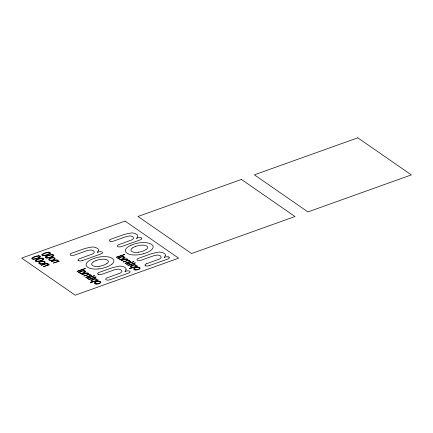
<?xml version="1.0" encoding="UTF-8"?>
<svg xmlns="http://www.w3.org/2000/svg" width="433" height="433" viewBox="0 0 433 433"><rect width="100%" height="100%" fill="white"/><g stroke="black" fill="none" stroke-linecap="round" stroke-linejoin="round"><path stroke-width="0.65" d="M93.56 275.821L94.654 275.745L93.571 275.913M132.839 261.77L133.932 261.689L132.844 261.841M36.074 260.606L38.164 259.34A9.661 4.054 -9.4 0 1 38.905 259.075L41.996 258.49M46.071 257.034L48.16 255.762A9.661 4.054 -9.4 0 1 48.902 255.497L51.987 254.913A1.721 0.72 -9.4 0 1 52.658 255.042L53.01 255.286A1.705 0.714 -9.4 0 1 53.043 255.643L50.942 256.91A9.661 4.054 -9.4 0 1 50.201 257.18L47.121 257.759A1.705 0.714 -9.4 0 1 46.455 257.635L46.315 257.565A2.181 0.915 -9.4 0 1 46.142 257.435L46.104 257.391M84.078 270.403C81.631 270.782 87.531 270.549 85.166 272.395C83.58 273.299 80.386 274.479 79.239 272.633A2.712 1.137 -9.4 0 1 79.64 272.032L78.422 272.314M98.161 280.124L90.253 282.83M123.34 256.368C120.926 256.693 126.788 256.509 124.444 258.344C122.864 259.243 119.66 260.428 118.518 258.577A2.712 1.137 -9.4 0 1 118.918 257.981L117.684 258.247M137.418 266.095L129.516 268.763M41.4 265.148L44.837 263.876A2.966 1.245 -9.4 0 1 46.688 263.453A1.672 0.704 -9.4 0 1 47.37 263.518L48.074 263.8M51.397 261.57L54.829 260.298M43.473 266.576L46.872 265.321A2.041 0.855 -9.4 0 0 47.327 264.06M49.135 264.834L43.495 266.723M53.465 262.999L56.869 261.743A2.041 0.855 -9.4 0 0 57.324 260.482M59.121 261.267L53.475 263.129M77.112 271.28L85.328 268.492M78.389 272.162L84.067 270.284M85.328 268.628L77.134 271.421M81.837 274.554L85.149 273.331A3.091 1.294 -9.4 0 1 87.017 272.898A1.667 0.698 -9.4 0 1 87.785 272.969L88.386 273.223M83.856 275.951L87.13 274.739A1.997 0.839 -9.4 0 0 87.683 273.472M85.821 277.315L89.128 276.092M87.06 278.17L92.841 276.254M91.471 275.577L85.858 277.461M92.841 276.389L87.065 278.3M90.226 282.689L93.328 281.542L91.607 281.423L90.838 280.768L91.341 279.945L92.814 279.209L95.964 278.814L97.187 279.399L96.868 280.275L98.145 280.01M95.98 277.055L94.583 277.585L95 277.878M116.39 257.224L124.607 254.436M117.668 258.111L123.351 256.228M124.607 254.572L116.396 257.354M121.116 260.498L124.428 259.275A3.091 1.294 -9.4 0 1 126.295 258.842A1.667 0.698 -9.4 0 1 127.064 258.918L127.665 259.172M123.134 261.895L126.409 260.688M125.099 263.259L128.412 262.035A1.949 0.817 -9.4 0 0 128.953 260.796M126.339 264.114L132.119 262.198M130.75 261.527L125.126 263.399M132.119 262.333L126.344 264.244M129.505 268.633L132.606 267.486L130.945 267.388L130.117 266.717L130.62 265.889L132.092 265.153L135.242 264.758L136.465 265.342L136.146 266.219L137.423 265.954M135.258 262.999L133.862 263.535L134.284 263.821M94.995 278.029L94.41 278.116M134.279 263.973L133.245 263.757L129.499 265.093A1.84 0.774 -9.4 0 1 128.504 265.353A1.028 0.433 -9.4 0 1 127.924 265.299L127.497 264.931L128 264.736M93.046 277.028L93.642 276.936M132.325 262.972L133.521 263.296L135.258 262.863M42.84 260.038L39.69 261.278L36.854 261.689A2.576 1.083 -9.4 0 1 35.354 260.628M130.95 245.289L132.152 244.786A17.412 7.301 -9.4 0 1 133.9 244.163L135.237 243.752A13.872 5.818 -9.4 0 1 140.195 242.756A13.499 5.661 -9.4 0 1 151.112 244.093L151.339 244.234A15.945 6.69 -9.4 0 1 151.967 244.688L152.145 244.845A13.374 5.607 -9.4 0 1 151.296 250.063A14.208 5.959 -9.4 0 1 150.76 250.453A13.872 5.818 -9.4 0 1 147.545 252.277L145.921 252.942A17.482 7.334 -9.4 0 1 144.595 253.408L143.263 253.814M146.37 263.827L159.458 259.026A5.575 2.338 -9.4 0 0 160.762 258.063L160.968 257.803A5.266 2.208 -9.4 0 0 161.222 257.029L160.199 255.719L158.077 255.069A3.329 1.396 -9.4 0 0 157.157 255.069L153.401 255.871L141.18 260.228A2.971 1.245 -9.4 0 1 137.607 260.298L137.548 260.244A3.713 1.559 -9.4 0 1 137.256 260.038L137.201 259.984A2.879 1.207 -9.4 0 1 137.174 259.188A3.053 1.277 -9.4 0 1 138.436 258.333L152.346 253.408L158.803 252.103A5.786 2.425 -9.4 0 1 160.069 252.087L162.343 252.477L164.269 253.419A9.347 3.919 -9.4 0 1 165.325 255.346M48.003 264.915L49.124 264.704M136.557 238.318L137.602 237.95A2.971 1.245 -9.4 0 1 141.169 237.879M87.509 274.966L83.899 276.102M126.788 260.91L123.161 262.041M129.191 264.844L132.899 263.518L132.325 263.118M90.221 279.15L93.961 277.807L94.383 278.1M82.21 260.644L101.057 253.9A3.053 1.277 -9.4 0 0 102.329 253.045A2.879 1.207 -9.4 0 0 102.302 252.244L102.242 252.19A3.713 1.559 -9.4 0 0 101.95 251.99L101.863 251.946A2.971 1.245 -9.4 0 0 98.323 252.006L97.279 252.369A12.319 5.169 -9.4 0 0 98.383 250.274M125.943 271.134L124.899 271.502A12.319 5.169 -9.4 0 0 126.008 269.402M149.109 265.721L167.961 258.977A3.053 1.277 -9.4 0 0 169.233 258.122A2.879 1.207 -9.4 0 0 169.206 257.321L169.146 257.267A3.713 1.559 -9.4 0 0 168.854 257.067L168.767 257.023M89.263 279.047L89.501 279.02A1.521 0.639 -9.4 0 0 89.907 278.895L93.62 277.569L93.046 277.174M46.845 258.111L49.681 257.7L52.837 256.46A3.648 1.532 -9.4 0 0 53.811 255.632A2.593 1.088 -9.4 0 0 52.247 254.582M48.577 252.547L45.487 253.137A9.661 4.054 -9.4 0 0 44.745 253.402L42.656 254.669A1.721 0.72 -9.4 0 0 42.688 255.026L42.732 255.069A2.181 0.915 -9.4 0 0 42.899 255.199L43.046 255.27A1.705 0.714 -9.4 0 0 43.706 255.394L46.786 254.815A9.661 4.054 -9.4 0 0 47.527 254.55L49.627 253.278A1.705 0.714 -9.4 0 0 49.595 252.921L49.243 252.677M88.722 278.792L88.218 278.987L88.662 279.345A1.028 0.433 -9.4 0 0 89.225 279.382M81.875 274.701L85.458 273.58A2.268 0.953 -9.4 0 1 86.833 273.266A1.277 0.536 -9.4 0 1 87.526 273.347L87.747 273.44M89.739 274.82L89.523 274.733A1.218 0.509 -9.4 0 0 88.846 274.663A2.268 0.953 -9.4 0 0 87.52 274.971M42.661 258.62L43.013 258.864A1.705 0.714 -9.4 0 1 43.046 259.221L40.946 260.487A9.661 4.054 -9.4 0 1 40.204 260.753L37.124 261.337A1.705 0.714 -9.4 0 1 36.459 261.207L36.318 261.137A2.181 0.915 -9.4 0 1 36.15 261.012L36.107 260.964M127.026 259.389L126.804 259.291A1.277 0.536 -9.4 0 0 126.111 259.221A2.268 0.953 -9.4 0 0 124.747 259.535L121.132 260.634M51.419 261.711L55.143 260.547A2.143 0.898 -9.4 0 1 56.501 260.244A1.326 0.557 -9.4 0 1 57.194 260.341L57.421 260.433M141.147 237.89L141.228 237.934A3.713 1.559 -9.4 0 1 141.521 238.139L141.575 238.193A2.879 1.207 -9.4 0 1 141.607 238.994A3.053 1.277 -9.4 0 1 140.341 239.85L121.489 246.594A2.971 1.245 -9.4 0 1 117.917 246.658L117.857 246.604A3.713 1.559 -9.4 0 1 117.565 246.404L117.511 246.35A2.879 1.207 -9.4 0 1 117.484 245.549A3.053 1.277 -9.4 0 1 118.745 244.694L131.838 239.893A5.575 2.338 -9.4 0 0 133.142 238.929L133.348 238.67A5.266 2.208 -9.4 0 0 133.602 237.901L132.579 236.586L130.457 235.936A3.329 1.396 -9.4 0 0 129.537 235.942L125.781 236.737L113.554 241.1A2.971 1.245 -9.4 0 1 109.987 241.165M110.009 241.154L109.928 241.111A3.713 1.559 -9.4 0 1 109.636 240.91L109.576 240.856A2.879 1.207 -9.4 0 1 109.549 240.055A3.053 1.277 -9.4 0 1 110.816 239.2L124.726 234.275L131.183 232.97A5.786 2.425 -9.4 0 1 132.449 232.959L134.723 233.349L136.649 234.285A9.347 3.919 -9.4 0 1 137.705 236.212A12.319 5.169 -9.4 0 1 136.584 238.318M145.564 265.781L145.477 265.738A3.713 1.559 -9.4 0 1 145.19 265.532L145.131 265.478A2.879 1.207 -9.4 0 1 145.104 264.682A3.053 1.277 -9.4 0 1 146.37 263.827M78.665 260.704L78.579 260.661A3.713 1.559 -9.4 0 1 78.286 260.46L78.232 260.406A2.879 1.207 -9.4 0 1 78.205 259.605A3.053 1.277 -9.4 0 1 79.466 258.75L92.559 253.949A5.575 2.338 -9.4 0 0 93.864 252.986L94.064 252.726A5.266 2.208 -9.4 0 0 94.324 251.952L93.301 250.642L91.179 249.993A3.329 1.396 -9.4 0 0 90.259 249.993L86.503 250.794L74.276 255.151A2.971 1.245 -9.4 0 1 70.709 255.221L70.644 255.167A3.713 1.559 -9.4 0 1 70.357 254.967L70.298 254.913A2.879 1.207 -9.4 0 1 70.27 254.111A3.053 1.277 -9.4 0 1 71.537 253.256L85.447 248.331L91.899 247.026A5.786 2.425 -9.4 0 1 93.171 247.016L95.444 247.4L97.371 248.342A9.347 3.919 -9.4 0 1 98.426 250.269M98.356 274.343L98.269 274.3A3.713 1.559 -9.4 0 1 97.977 274.094L97.923 274.04M129.018 260.769L128.801 260.677A1.218 0.509 -9.4 0 0 128.13 260.612A2.268 0.953 -9.4 0 0 126.799 260.92M91.471 275.442L90.313 275.664L90.654 275.069L90.351 274.587L88.256 274.414A2.668 1.12 -9.4 0 0 88.316 273.25M41.438 265.294L45.146 264.125A2.143 0.898 -9.4 0 1 46.504 263.821M47.424 264.011L47.197 263.913A1.326 0.557 -9.4 0 0 46.504 263.832M95.98 276.914L94.237 277.347L93.669 276.952M59.121 261.131L58 261.343A2.717 1.142 -9.4 0 0 58.049 260.233L57.367 259.941A1.672 0.704 -9.4 0 0 56.68 259.897A2.966 1.245 -9.4 0 0 54.85 260.309M130.75 261.386L129.591 261.613L129.932 261.018L129.629 260.531L127.535 260.363A2.668 1.12 -9.4 0 0 127.6 259.194M48.052 263.805A2.717 1.142 -9.4 0 1 47.987 264.915M35.3 260.628A3.691 1.548 -9.4 0 1 36.291 259.795M36.312 259.8A7.339 3.08 -9.4 0 1 40.513 258.317A3.648 1.532 -9.4 0 1 42.272 258.133M42.255 258.16A2.593 1.088 -9.4 0 1 43.765 259.21M43.814 259.205A3.648 1.532 -9.4 0 1 42.829 260.033M36.172 261.007A1.705 0.714 -9.4 0 1 36.139 260.655M42.066 258.533A1.705 0.714 -9.4 0 1 42.726 258.663M31.939 258.263A2.576 1.083 -9.4 0 0 33.449 259.313L36.275 258.912L39.425 257.673A3.648 1.532 -9.4 0 0 40.399 256.845M31.885 258.263A3.691 1.548 -9.4 0 1 32.876 257.435A7.339 3.08 -9.4 0 1 37.103 255.952A3.648 1.532 -9.4 0 1 38.862 255.768M38.84 255.795A2.593 1.088 -9.4 0 1 40.35 256.845M48.648 252.596A1.705 0.714 -9.4 0 1 49.308 252.72M41.936 254.685A2.576 1.083 -9.4 0 0 43.441 255.735L46.266 255.335L49.422 254.095A3.648 1.532 -9.4 0 0 50.396 253.267M41.882 254.685A3.691 1.548 -9.4 0 1 42.872 253.857A7.339 3.08 -9.4 0 1 47.094 252.379A3.648 1.532 -9.4 0 1 48.853 252.19A2.593 1.088 -9.4 0 1 50.347 253.267M46.169 257.435A1.705 0.714 -9.4 0 1 46.131 257.078M46.856 258.1A2.576 1.083 -9.4 0 1 45.351 257.05M45.292 257.05A3.691 1.548 -9.4 0 1 46.282 256.222A7.339 3.08 -9.4 0 1 50.509 254.745A3.648 1.532 -9.4 0 1 52.269 254.555M82.205 260.644A2.971 1.245 -9.4 0 1 78.638 260.715M126.046 269.396A9.347 3.919 -9.4 0 0 124.991 267.47L123.064 266.533L120.791 266.143A5.786 2.425 -9.4 0 0 119.524 266.154L113.067 267.464L99.157 272.389A3.053 1.277 -9.4 0 0 97.89 273.239A2.879 1.207 -9.4 0 0 97.918 274.04M125.943 271.139A2.971 1.245 -9.4 0 1 129.51 271.069L129.57 271.123A3.713 1.559 -9.4 0 1 129.862 271.323L129.922 271.377A2.879 1.207 -9.4 0 1 129.949 272.178A3.053 1.277 -9.4 0 1 128.682 273.034L109.83 279.778A2.971 1.245 -9.4 0 1 106.264 279.848L106.199 279.794A3.713 1.559 -9.4 0 1 105.906 279.588A2.879 1.207 -9.4 0 1 105.825 278.733A3.053 1.277 -9.4 0 1 107.086 277.878L120.179 273.077A5.575 2.338 -9.4 0 0 121.484 272.119L121.689 271.859A5.266 2.208 -9.4 0 0 121.944 271.085L120.921 269.775L118.799 269.12A3.329 1.396 -9.4 0 0 117.879 269.126L114.123 269.927L101.896 274.284A2.971 1.245 -9.4 0 1 98.329 274.354M112.017 264.119A13.374 5.607 -9.4 0 0 112.861 258.896L112.683 258.739A15.945 6.69 -9.4 0 0 112.06 258.29L111.828 258.149A13.499 5.661 -9.4 0 0 100.916 256.791A13.872 5.818 -9.4 0 0 95.958 257.808L94.621 258.214A17.412 7.301 -9.4 0 0 92.873 258.842L91.672 259.34A13.872 5.818 -9.4 0 0 88.451 261.169A14.008 5.878 -9.4 0 0 87.964 261.559A12.941 5.429 -9.4 0 0 86.113 264.298A14.008 5.878 -9.4 0 0 87.504 267.074A16.173 6.782 -9.4 0 0 88.159 267.518L88.402 267.654A13.336 5.591 -9.4 0 0 98.118 268.985M111.974 264.114A14.208 5.959 -9.4 0 1 111.481 264.509A13.872 5.818 -9.4 0 1 108.261 266.333L106.642 266.999A17.482 7.334 -9.4 0 1 105.316 267.459L103.98 267.87A13.872 5.818 -9.4 0 1 99.027 268.861A14.127 5.927 -9.4 0 1 98.129 268.953M95.98 260.634A9.634 4.043 -9.4 0 1 100.829 259.34A7.605 3.188 -9.4 0 1 107.557 260.19A7.605 3.188 -9.4 0 1 106.799 263.675M106.632 263.643A9.396 3.94 -9.4 0 1 99.13 266.279M99.13 266.355A7.605 3.188 -9.4 0 1 92.446 265.467A7.605 3.188 -9.4 0 1 93.182 261.997M93.241 262.008A9.098 3.816 -9.4 0 1 95.964 260.628M165.287 255.346A12.319 5.169 -9.4 0 1 164.204 257.446L165.222 257.083A2.971 1.245 -9.4 0 1 168.789 257.013M149.104 265.721A2.971 1.245 -9.4 0 1 145.542 265.792M143.258 253.808A13.872 5.818 -9.4 0 1 138.306 254.81A14.127 5.927 -9.4 0 1 137.407 254.896A13.336 5.591 -9.4 0 1 127.692 253.592L127.437 253.462A16.173 6.782 -9.4 0 1 126.777 253.024A14.008 5.878 -9.4 0 1 125.381 250.242A12.941 5.429 -9.4 0 1 127.242 247.508A14.008 5.878 -9.4 0 1 127.74 247.113A13.872 5.818 -9.4 0 1 130.955 245.289M135.258 246.577A9.634 4.043 -9.4 0 1 140.108 245.289A7.605 3.188 -9.4 0 1 146.836 246.133A7.605 3.188 -9.4 0 1 146.078 249.619M145.91 249.587A9.396 3.94 -9.4 0 1 138.414 252.222M138.408 252.304A7.605 3.188 -9.4 0 1 131.724 251.416A7.605 3.188 -9.4 0 1 132.46 247.947M132.52 247.952A9.098 3.816 -9.4 0 1 135.242 246.572M129.191 264.839A1.521 0.639 -9.4 0 1 128.78 264.969L128.569 264.991A0.671 0.281 -9.4 0 1 128.184 264.899M126.961 259.416A1.997 0.839 -9.4 0 1 126.441 260.698M89.674 274.852A1.949 0.817 -9.4 0 1 89.155 276.102M90.199 279.139A1.84 0.774 -9.4 0 1 89.225 279.404M89.258 279.052A0.671 0.281 -9.4 0 1 88.906 278.949M91.558 280.606C97.826 283.566 97.75 275.799 91.563 280.535M130.836 266.549C137.142 269.543 137.028 261.651 130.836 266.549M85.014 271.653C78.79 276.687 78.438 268.839 85.014 271.653M124.293 257.597C118.112 262.631 117.749 254.761 124.293 257.597M32.691 258.187L32.659 258.247A1.721 0.72 -9.4 0 0 32.697 258.598L32.735 258.647A2.181 0.915 -9.4 0 0 32.903 258.777L33.049 258.847A1.705 0.714 -9.4 0 0 33.714 258.972L36.789 258.387A9.661 4.054 -9.4 0 0 37.53 258.122L39.63 256.856A1.705 0.714 -9.4 0 0 39.603 256.498L39.246 256.255A1.721 0.72 -9.4 0 0 38.58 256.125L35.495 256.709A9.661 4.054 -9.4 0 0 34.754 256.975L32.691 258.187M125.083 221.084L21.65 258.095L75.201 295.182L178.629 258.176L125.083 221.084M241.441 179.451L138.008 216.462L191.559 253.549L294.992 216.538L241.441 179.451M357.799 137.818L254.371 174.824L307.917 211.916L411.35 174.905L357.799 137.818M40.475 264.108A3.312 1.391 -9.4 0 0 45.194 262.117A3.312 1.391 -9.4 0 0 40.112 261.727A3.312 1.391 -9.4 0 0 40.475 264.108M40.756 263.784A2.582 1.083 -9.4 0 0 44.48 262.252A2.582 1.083 -9.4 0 0 40.545 261.916A2.582 1.083 -9.4 0 0 40.756 263.784M50.753 260.206A2.582 1.083 -9.4 0 0 54.477 258.674A2.582 1.083 -9.4 0 0 50.542 258.339A2.582 1.083 -9.4 0 0 50.753 260.206M50.472 260.531A3.312 1.391 -9.4 0 0 55.191 258.539A3.312 1.391 -9.4 0 0 50.104 258.149A3.312 1.391 -9.4 0 0 50.472 260.531M135.448 270.03A3.307 1.386 -9.4 0 0 140.168 268.043A3.307 1.386 -9.4 0 0 135.085 267.654A3.307 1.386 -9.4 0 0 135.448 270.03M135.729 269.705A2.582 1.083 -9.4 0 0 139.448 268.173A2.582 1.083 -9.4 0 0 135.518 267.843A2.582 1.083 -9.4 0 0 135.729 269.705M96.451 283.761A2.582 1.083 -9.4 0 0 100.169 282.229A2.582 1.083 -9.4 0 0 96.24 281.894A2.582 1.083 -9.4 0 0 96.451 283.761M96.169 284.086A3.307 1.386 -9.4 0 0 100.884 282.094A3.307 1.386 -9.4 0 0 95.807 281.71A3.307 1.386 -9.4 0 0 96.169 284.086"/></g></svg>
